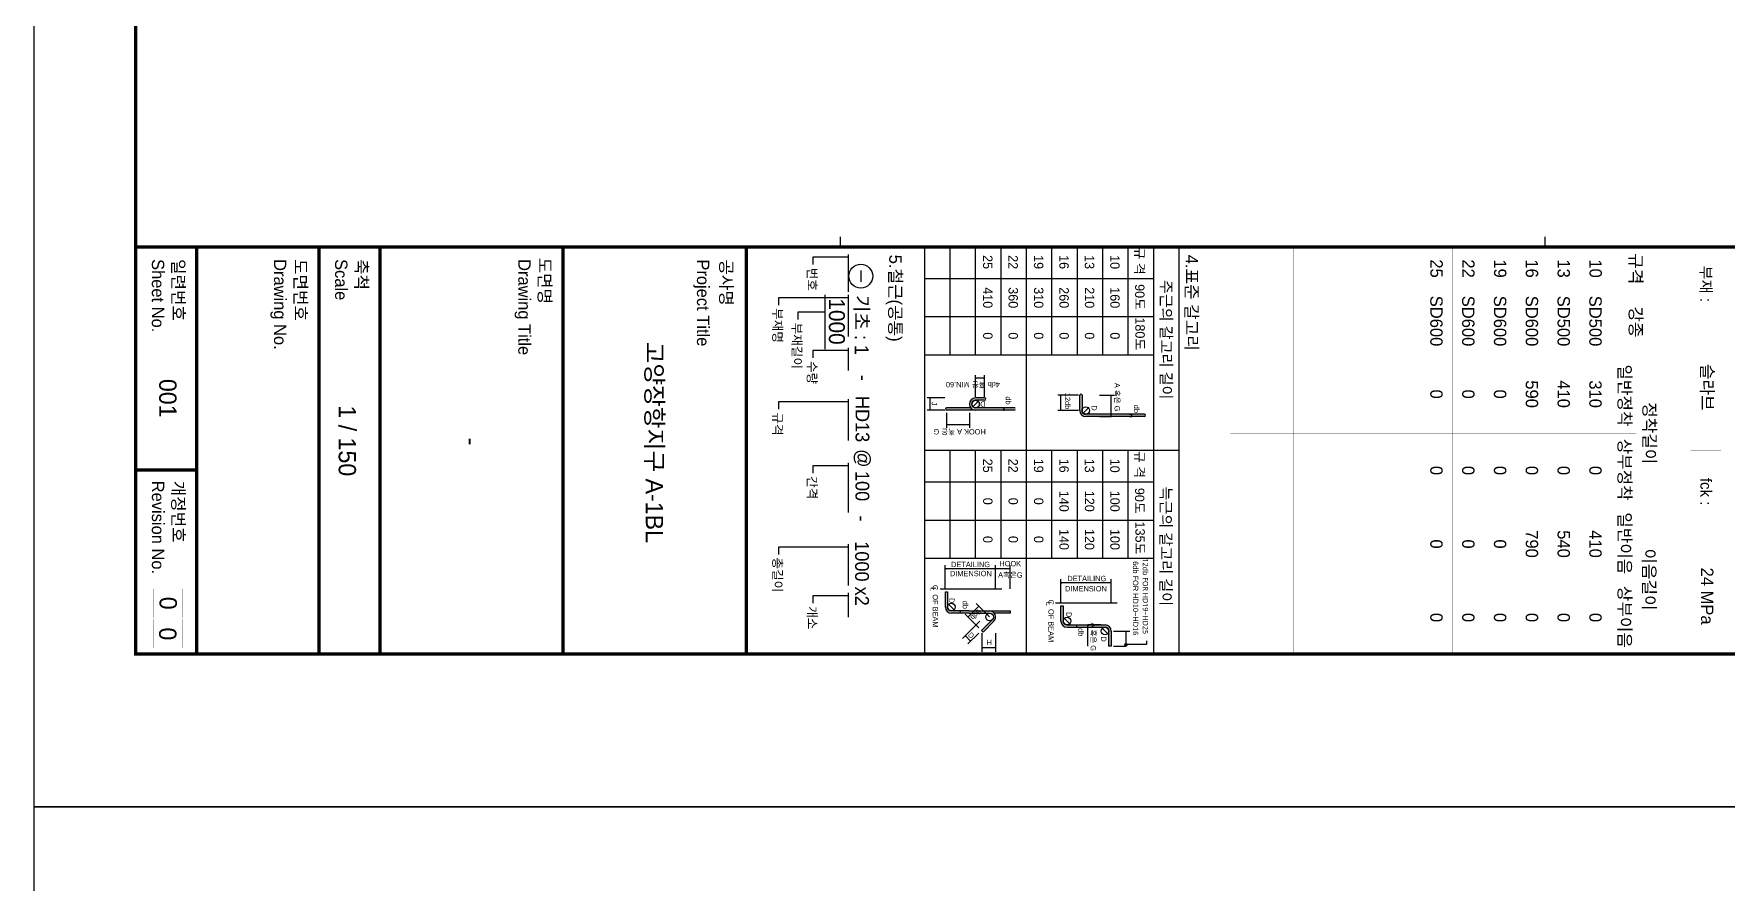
# Model space of a CAD drawing. Header units: millimetres. Extents: x 327808 to 2562540, y -728300 to 402793.
# Drawn here: x 404264 to 435835, y -306753 to -290921 of the extents above; entities that cross this region are included whole.
import ezdxf
from ezdxf.enums import TextEntityAlignment as Align

# ---------------------------------------------------------------- set-up
doc = ezdxf.new("R2010")
doc.units = ezdxf.units.MM
doc.header["$LTSCALE"] = 140
doc.layers.get('Defpoints').update_dxf_attribs({"color": 145})
doc.layers.add('XREBAR', color=1, linetype='Continuous')
doc.styles.add('ARIAL', font='malgun.ttf')
doc.styles.add('HYULL', font='')
doc.styles.add('XRebarSheet', font='HMKMRHD.TTF')
doc.styles.get('HYULL').set_extended_font_data('Dotum')
doc.dimstyles.new('NDIM', dxfattribs={"dimtxt": 3, "dimasz": 1.5, "dimexe": 2, "dimexo": 2, "dimgap": 1, "dimtad": 1, "dimdec": 0, "dimdsep": 46, "dimlunit": 6, "dimtxsty": 'ARIAL', "dimblk": 'DOT', "dimcen": 1, "dimclrd": 256, "dimclre": 7, "dimclrt": 3, "dimadec": 0, "dimazin": 0, "dimtfac": 1, "dimtdec": 0, "dimtix": 1, "dimtmove": 2, "dimatfit": 3, "dimldrblk": 'DOT', "dimfxl": 8, "dimtvp": 1, "dimtolj": 1, "dimlwd": -1, "dimlwe": -1, "dimarcsym": 0})

# ---------------------------------------------------------------- blocks, each defined once
blk = doc.blocks.new('_Dot')
at = {"color": 0, "linetype": 'ByBlock', "lineweight": -2}
blk.add_line((-0.5, 0), (-1, 0), dxfattribs=at)
at = {"color": 0, "linetype": 'ByBlock', "const_width": 0.5}
blk.add_lwpolyline([(-0.25, 0, 1), (0.25, 0, 1)], format="xyb", close=True, dxfattribs=at)
blk = doc.blocks.new('*D30')
at = {"color": 7, "transparency": 16777216}
for p, q in [((80432, 20451), (80432, 20463)), ((80477, 20451), (80477, 20463))]:
    blk.add_line(p, q, dxfattribs=at)
at = {"transparency": 16777216}
blk.add_line((80433, 20461), (80475, 20461), dxfattribs=at)
at = {"layer": 'Defpoints', "color": 0, "transparency": 16777216}
for p in [(80432, 20449), (80477, 20461), (80477, 20449)]:
    blk.add_point(p, dxfattribs=at)
at = {"transparency": 16777216, "xscale": 1.5, "yscale": 1.5, "zscale": 1.5, "rotation": 180}
blk.add_blockref('_Dot', (80432, 20461), dxfattribs=at)
at = {"transparency": 16777216, "xscale": 1.5, "yscale": 1.5, "zscale": 1.5}
blk.add_blockref('_Dot', (80477, 20461), dxfattribs=at)
blk = doc.blocks.new('*D31')
at = {"color": 7, "transparency": 16777216}
for p, q in [((76172, 19024), (76172, 19045)), ((76217, 19024), (76217, 19045))]:
    blk.add_line(p, q, dxfattribs=at)
at = {"transparency": 16777216}
blk.add_line((76215, 19043), (76174, 19043), dxfattribs=at)
at = {"layer": 'Defpoints', "color": 0, "transparency": 16777216}
for p in [(76172, 19043), (76172, 19022), (76217, 19022)]:
    blk.add_point(p, dxfattribs=at)
at = {"transparency": 16777216, "xscale": 1.5, "yscale": 1.5, "zscale": 1.5, "rotation": 180}
blk.add_blockref('_Dot', (76172, 19043), dxfattribs=at)
at = {"transparency": 16777216, "xscale": 1.5, "yscale": 1.5, "zscale": 1.5}
blk.add_blockref('_Dot', (76217, 19043), dxfattribs=at)
blk = doc.blocks.new('*D32')
at = {"transparency": 16777216}
blk.add_line((80158, 18181), (80199, 18181), dxfattribs=at)
at = {"layer": 'Defpoints', "color": 0, "transparency": 16777216}
for p in [(80156, 18181), (80201, 18181), (80201, 18181)]:
    blk.add_point(p, dxfattribs=at)
at = {"transparency": 16777216, "xscale": 1.5, "yscale": 1.5, "zscale": 1.5, "rotation": 180}
blk.add_blockref('_Dot', (80156, 18181), dxfattribs=at)
at = {"transparency": 16777216, "xscale": 1.5, "yscale": 1.5, "zscale": 1.5}
blk.add_blockref('_Dot', (80201, 18181), dxfattribs=at)
blk = doc.blocks.new('dhs_sheet2e')
h = blk.add_hatch(color=256)
edge = h.paths.add_edge_path()
edge.add_line((76299, 21797), (76299, 20646.2))
edge.add_arc((76224.2, 20646.2), 74.7, -90, 0, ccw=False)
edge.add_line((76224.2, 20571.5), (75925.3, 20571.5))
edge.add_arc((75925.3, 20549.1), 22.4, 90, 270)
edge.add_line((75925.3, 20526.7), (76224.2, 20526.7))
edge.add_arc((76224.2, 20646.2), 119.6, 270, 360)
edge.add_line((76343.8, 20646.2), (76343.8, 21797))
edge.add_arc((76321.4, 21797), 22.4, 0, 180)
blk.add_hatch(color=256).paths.add_polyline_path([(80850.3, 21144.3), (80551.4, 21144.3, 0.4142136), (80431.9, 21024.7), (80431.9, 20621.2), (80431.9, 20277.5, -0.4142136), (80357.1, 20202.7), (80058.2, 20202.7), (80058.2, 20157.9), (80357.1, 20157.9, 0.4142136), (80476.7, 20277.5), (80476.7, 20621.2), (80476.7, 21024.7, -0.4142136), (80551.4, 21099.4), (80850.3, 21099.4)])
h = blk.add_hatch(color=256)
h.paths.add_polyline_path([(76216.8, 18481.2, -0.2277351), (76172, 18387.9), (76172, 17913.3, 1), (76216.8, 17913.3)])
h.paths.add_polyline_path([(76216.8, 19258.4, 1), (76172, 19258.4), (76172, 18481.2, -0.1833618), (76153.2, 18431.7, -0.6790836), (76150.1, 18423.9, -0.2067221), (76146.9, 18425.3, -0.6466922), (76022.6, 18481.2), (76022.6, 18660.6, 1), (75977.7, 18660.6), (75977.7, 18481.2, 1), (76216.8, 18481.2)])
h.paths.add_polyline_path([(76153.2, 18431.7, -0.0300135), (76146.9, 18425.3, 0.2067221), (76150.1, 18423.9, 0.6790836)], flags=17)
h = blk.add_hatch(color=256)
h.paths.add_polyline_path([(80200.9, 19160.1), (80156.1, 19160.1), (80156.1, 18756.6, -0.2277351), (80200.9, 18850)])
h.paths.add_polyline_path([(80156.1, 18756.6), (80156.1, 18353.1), (80156.1, 18009.4, -0.4142136), (80081.4, 17934.7), (79782.5, 17934.7), (79782.5, 17889.8), (80081.4, 17889.8, 0.4142136), (80200.9, 18009.4), (80200.9, 18353.1), (80200.9, 18756.6, -0.6681786), (80328.5, 18809.5), (80539.9, 18598.1), (80571.6, 18629.8), (80360.2, 18841.2, 0.6681786)])
at = {"color": 7}
for p, q in [((73013.1, 29664.7), (72813.3, 29664.7)), ((80551.4, 21191.6), (80551.4, 21507.4)), ((80850.3, 21191.6), (80850.3, 21435)), ((76343.8, 20916), (76343.8, 21141.7)), ((79996, 21144.3), (79533, 21144.3)), ((80431.9, 20947.5), (80431.9, 20685.3)), ((79996, 20157.9), (79533, 20157.9)), ((79720.2, 19160.1), (79257.5, 19160.1)), ((75953.1, 18660.6), (75532.2, 18660.6)), ((79720.2, 18876.2), (79257.5, 18876.2)), ((79720.2, 18876.2), (79257.5, 18876.2)), ((80273.9, 18754.9), (80011.4, 18492.3)), ((80591.1, 18876.2), (80958.3, 18876.2)), ((75953.1, 18481.2), (75532.2, 18481.2)), ((76270.6, 18361.7), (76562.3, 18361.7)), ((80485.3, 18543.5), (80222.7, 18281)), ((80488.8, 18437.8), (80698.5, 18228.1)), ((80591.1, 18607.2), (80958.3, 18607.2)), ((80594.5, 18543.5), (80804.2, 18333.8)), ((75977.7, 17876.9), (75977.7, 17530.5)), ((76216.8, 17876.9), (76216.8, 17530.5)), ((76270.6, 17913.3), (76562.3, 17913.3)), ((79720.2, 17885.5), (79257.5, 17885.5)), ((73477.6, 16230.5), (73697, 16230.5)), ((73013.1, 15831.2), (72813.3, 15831.2))]:
    blk.add_line(p, q, dxfattribs=at)
at = {"color": 7, "ltscale": 2}
for p, q in [((73013.1, 22471.6), (81003.6, 22471.6)), ((77008.3, 22471.6), (77008.3, 17477.6)), ((73013.1, 21972.2), (81003.6, 21972.2)), ((73637.3, 21972.2), (73637.3, 17477.6)), ((74386.4, 21972.2), (74386.4, 17477.6)), ((75135.6, 21972.2), (75135.6, 17477.6)), ((77632.6, 21972.2), (77632.6, 17477.6)), ((78381.7, 21972.2), (78381.7, 17477.6)), ((79130.8, 21972.2), (79130.8, 17477.6)), ((73013.1, 21472.8), (75135.6, 21472.8)), ((77008.3, 21472.8), (79130.8, 21472.8)), ((75135.6, 19475.2), (77008.3, 19475.2)), ((79130.8, 19475.2), (81003.6, 19475.2)), ((73013.1, 17477.6), (81003.6, 17477.6))]:
    blk.add_line(p, q, dxfattribs=at)
for p, q in [((76299, 21797), (76299, 20646.2)), ((76343.8, 21797), (76343.8, 20646.2)), ((80742.8, 21835.3), (80817.5, 21835.3)), ((80817.5, 21835.3), (80817.5, 21432.5)), ((80553.3, 21432.5), (80848.4, 21432.5)), ((79607.9, 21142.4), (79607.9, 20159.8)), ((80431.9, 20277.5), (80431.9, 21024.7)), ((80476.7, 20277.5), (80476.7, 21024.7)), ((80498.6, 20971.9), (80604.3, 21077.5)), ((80551.4, 21144.3), (80850.3, 21144.3)), ((80850.3, 21099.4), (80551.4, 21099.4)), ((80850.3, 21144.3), (80850.3, 21099.4)), ((76277.1, 20593.4), (76171.4, 20699.1)), ((80835.3, 20687.8), (80431.9, 20687.8)), ((75925.3, 20571.5), (76224.2, 20571.5)), ((76224.2, 20526.7), (75925.3, 20526.7)), ((80304.3, 20224.6), (80410, 20330.3)), ((80058.2, 20202.7), (80357.1, 20202.7)), ((80058.2, 20157.9), (80058.2, 20202.7)), ((80357.1, 20157.9), (80058.2, 20157.9)), ((76172, 19258.4), (76172, 18481.2)), ((76216.8, 19258.4), (76216.8, 18481.2)), ((79332.2, 19158.3), (79332.2, 18878.1)), ((75592.1, 18659.1), (75592.1, 18482.7)), ((75977.7, 18660.6), (75977.7, 18481.2)), ((76022.6, 18660.6), (76022.6, 18481.2)), ((79332.2, 18874.3), (79332.2, 17887.4)), ((80156.1, 18353.1), (80156.1, 18756.6)), ((80200.9, 18353.1), (80200.9, 18756.6)), ((80328.5, 18809.5), (80539.9, 18598.1)), ((80360.2, 18841.2), (80571.6, 18629.8)), ((80539.9, 18598.1), (80571.6, 18629.8)), ((80883.4, 18874.3), (80883.4, 18609.1)), ((76150.1, 18428.4), (76044.4, 18534.1)), ((76502.4, 18360.2), (76502.4, 17914.8)), ((80065.6, 18544), (80274.3, 18335.3)), ((80156.1, 18353.1), (80156.1, 18009.4)), ((80200.9, 18353.1), (80200.9, 18009.4)), ((80357.7, 18568.9), (80698.5, 18228.1)), ((80749.9, 18385.4), (80646.9, 18282.4)), ((80028.6, 17956.6), (80134.2, 18062.2)), ((79782.5, 17889.8), (79782.5, 17934.7)), ((79782.5, 17934.7), (80081.4, 17934.7)), ((80081.4, 17889.8), (79782.5, 17889.8)), ((76215.3, 17590.4), (75979.2, 17590.4))]:
    blk.add_line(p, q)
at = {"color": 1}
for p, q in [((76299, 21501), (76299, 21548.4)), ((76342.3, 21546.4), (76300.5, 21546.4)), ((76343.8, 21501), (76343.8, 21548.4)), ((75925.3, 20916), (75925.3, 21199.6)), ((75926.8, 21139.7), (76342.3, 21139.7)), ((75925.3, 20500.1), (75925.3, 20098.9)), ((76224.2, 20500.1), (76224.2, 20098.9)), ((76222.7, 20158.9), (75926.8, 20158.9))]:
    blk.add_line(p, q, dxfattribs=at)
at = {"linetype": 'Continuous'}
for p, q in [((79998.5, 20053.3), (79998.5, 21263.8)), ((79722.7, 17785.2), (79722.7, 18995.8))]:
    blk.add_line(p, q, dxfattribs=at)
at = {"color": 4}
for p, q in [((80156.1, 19160.1), (80200.9, 19160.1)), ((80156.1, 18756.6), (80156.1, 19160.1)), ((80200.9, 19160.1), (80200.9, 18850)), ((76172, 18387.9), (76172, 17913.3)), ((76216.8, 18481.2), (76216.8, 17913.3))]:
    blk.add_line(p, q, dxfattribs=at)
at = {"color": 1, "ltscale": 2}
for p, q in [((73160.8, 15979.6), (73897.2, 15979.6)), ((73217.3, 15979.6), (73217.3, 15288.3)), ((73955, 15979.6), (74769.1, 15979.6)), ((74011.5, 15979.6), (74011.5, 14611.4)), ((74992, 15979.6), (75438.1, 15979.6)), ((75048.5, 15979.6), (75048.5, 15288.3)), ((75998.4, 15979.6), (76812.5, 15979.6)), ((76054.9, 15979.6), (76054.9, 14611.4)), ((77253.2, 15979.6), (78222.3, 15979.6)), ((77309.7, 15979.6), (77309.7, 15288.3)), ((78846.9, 15979.6), (79661, 15979.6)), ((78903.4, 15979.6), (78903.4, 14611.4)), ((79804.8, 15979.6), (80281.2, 15979.6)), ((79861.3, 15979.6), (79861.3, 15288.3)), ((73217.3, 15288.3), (73361.3, 15288.3)), ((73955, 15525.5), (75020.4, 15525.5)), ((74296, 15525.5), (74296, 14991.1)), ((75048.5, 15288.3), (75192.5, 15288.3)), ((77309.7, 15288.3), (77453.7, 15288.3)), ((79861.3, 15288.3), (80005.3, 15288.3)), ((74296, 14991.1), (74440, 14991.1)), ((74011.5, 14611.4), (74155.5, 14611.4)), ((76054.9, 14611.4), (76198.9, 14611.4)), ((78903.4, 14611.4), (79047.4, 14611.4))]:
    blk.add_line(p, q, dxfattribs=at)
at = {"color": 30}
for p, q in [((73013.1, 6791.9), (81003.6, 6791.9)), ((73013.1, 5593.3), (81003.6, 5593.3)), ((73013.1, 3196.2), (81003.6, 3196.2))]:
    blk.add_line(p, q, dxfattribs=at)
at = {"color": 7}
blk.add_lwpolyline([(84000, 0), (84000, 59329.4), (0, 59329.4), (0, 0)], close=True, dxfattribs=at)
at = {"color": 30, "const_width": 64.9}
blk.add_lwpolyline([(81003.6, 57331.7), (2996.4, 57331.7), (2996.4, 1997.6), (81003.6, 1997.6)], close=True, dxfattribs=at)
for points in [[(73013.1, 1997.6), (73013.1, 57331.7)], [(73013.1, 13983.4), (81003.6, 13983.4)], [(73013.1, 10387.6), (81003.6, 10387.6)], [(73013.1, 6791.9), (81003.6, 6791.9)], [(73013.1, 5593.3), (81003.6, 5593.3)], [(73013.1, 3196.2), (81003.6, 3196.2)], [(77390.2, 1997.6), (77390.2, 3196.2)]]:
    blk.add_lwpolyline(points, dxfattribs=at)
at = {"color": 7, "const_width": 1.25}
for points in [[(73013.1, 33114.4), (81003.6, 33114.4)], [(75010.7, 32518), (75010.7, 33114.4)], [(77008.3, 33114.4), (77008.3, 32518)], [(79005.9, 32518), (79005.9, 33114.4)], [(73013.1, 32518), (81003.6, 32518)], [(73013.1, 31920), (81003.6, 31920)], [(73839.2, 31920), (73839.2, 23480)], [(75231.7, 31920), (75231.7, 23480)], [(78117.6, 31920), (78117.6, 23480)], [(75231.7, 31445.6), (81003.6, 31445.6)], [(76674.7, 31445.6), (76674.7, 23480)], [(79560.6, 31445.6), (79560.6, 23480)], [(73013.1, 30971.1), (81003.6, 30971.1)], [(73013.1, 30346.9), (81003.6, 30346.9)], [(73013.1, 29722.6), (81003.6, 29722.6)], [(73013.1, 29098.3), (81003.6, 29098.3)], [(73013.1, 28474.1), (81003.6, 28474.1)], [(73013.1, 27849.8), (81003.6, 27849.8)], [(73013.1, 27225.6), (81003.6, 27225.6)], [(73013.1, 26601.3), (81003.6, 26601.3)], [(73013.1, 25977.1), (81003.6, 25977.1)], [(73013.1, 25352.8), (81003.6, 25352.8)], [(73013.1, 24728.5), (81003.6, 24728.5)], [(73013.1, 24104.3), (81003.6, 24104.3)], [(73013.1, 23480), (81003.6, 23480)]]:
    blk.add_lwpolyline(points, dxfattribs=at)
at = {"ltscale": 2, "const_width": 1.25}
for points in [[(73013.1, 33114.4), (73013.1, 32518)], [(81003.6, 32518), (81003.6, 33114.4)], [(73013.1, 31595.4), (73013.1, 23480)], [(81003.6, 23480), (81003.6, 31595.4)]]:
    blk.add_lwpolyline(points, dxfattribs=at)
at = {"color": 7, "ltscale": 2, "const_width": 1.25}
blk.add_lwpolyline([(77008.3, 32518), (77008.3, 33114.4)], dxfattribs=at)
at = {"color": 1, "ltscale": 2, "const_width": 1.87}
for points in [[(79725.1, 2916.8), (79725.1, 2355), (80286.9, 2355), (80286.9, 2916.8), (79725.1, 2916.8)], [(80321.3, 2916.8), (80321.3, 2355), (80883.1, 2355), (80883.1, 2916.8), (80321.3, 2916.8)]]:
    blk.add_lwpolyline(points, dxfattribs=at)
for centre, radius in [((80817.5, 21432.5), 22.4), ((80817.5, 21432.5), 11.2), ((80551.4, 21024.7), 74.7), ((80498.6, 20971.9), 4.48), ((80604.3, 21077.5), 4.48), ((76171.4, 20699.1), 4.48), ((76277.1, 20593.4), 4.48), ((80357.1, 20277.5), 74.7), ((80410, 20330.3), 4.48), ((80304.3, 20224.6), 4.48), ((80275.7, 18756.6), 74.7), ((76044.4, 18534.1), 4.48), ((76150.1, 18428.4), 4.48), ((80081.4, 18009.4), 74.7), ((80028.6, 17956.6), 4.48), ((80134.2, 18062.2), 4.48)]:
    blk.add_circle(centre, radius)
at = {"color": 4}
for centre in [(76224.2, 20646.2), (76097.3, 18481.2)]:
    blk.add_circle(centre, 74.7, dxfattribs=at)
at = {"color": 7, "linetype": 'Continuous'}
blk.add_circle((73588.4, 16228.7), 234.1, dxfattribs=at).dxf.unprotected_set("ltscale", 0)
for centre, radius, start, end in [((76321.4, 21797), 22.4, 0, 180), ((80551.4, 21024.7), 119.6, 90, 180), ((80551.4, 21024.7), 74.7, 90, 180), ((76224.2, 20646.2), 119.6, 270, 0), ((76224.2, 20646.2), 74.7, 270, 0), ((75925.3, 20549.1), 22.4, 90, 270), ((80357.1, 20277.5), 74.7, 270, 0), ((80357.1, 20277.5), 119.6, 270, 0), ((76000.1, 18660.6), 22.4, 0, 180), ((80275.7, 18756.6), 119.6, 45, 180), ((76097.3, 18481.2), 119.6, 180, 0), ((76097.3, 18481.2), 74.7, 180, 0), ((80081.4, 18009.4), 119.6, 270, 0), ((80081.4, 18009.4), 74.7, 270, 0)]:
    blk.add_arc(centre, radius, start, end)
at = {"color": 4}
blk.add_arc((76194.4, 17913.3), 22.4, 180, 0, dxfattribs=at)
at = {"color": 1, "rotation": 180}
for p, xscale, yscale, zscale in [((76299, 21546.4), 1.5, 1.5, 1.5), ((75925.3, 21139.7), 11.98573127229489, 11.98573127229489, 11.98573127229489), ((75925.3, 20158.9), 11.98573127229489, 11.98573127229489, 11.98573127229489)]:
    blk.add_blockref('_Dot', p, dxfattribs=dict(at, xscale=xscale, yscale=yscale, zscale=zscale))
at = {"color": 1}
for p, xscale, yscale, zscale in [((76343.8, 21546.4), 1.5, 1.5, 1.5), ((76343.8, 21139.7), 1.498216409036861, 1.498216409036861, 1.498216409036861), ((76224.2, 20158.9), 11.98573127229489, 11.98573127229489, 11.98573127229489)]:
    blk.add_blockref('_Dot', p, dxfattribs=dict(at, xscale=xscale, yscale=yscale, zscale=zscale))
for p, xscale, yscale, zscale, rotation in [((80551.4, 21432.5), 14.98216409036861, 14.98216409036861, 14.98216409036861, 180), ((79607.9, 21144.3), 14.98216409036861, 14.98216409036861, 14.98216409036861, 90), ((80431.9, 20687.8), 14.98216409036861, 14.98216409036861, 14.98216409036861, 180), ((79607.9, 20157.9), 14.98216409036861, 14.98216409036861, 14.98216409036861, 270), ((79332.2, 19160.1), 14.98216409036861, 14.98216409036861, 14.98216409036861, 90), ((75592.1, 18660.6), 11.98573127229489, 11.98573127229489, 11.98573127229489, 90), ((79332.2, 18876.2), 14.98216409036861, 14.98216409036861, 14.98216409036861, 90), ((79332.2, 18876.2), 1.872770511296076, 1.872770511296076, 1.872770511296076, 270), ((80883.4, 18876.2), 14.98216409036861, 14.98216409036861, 14.98216409036861, 90), ((80883.4, 18607.2), 14.98216409036861, 14.98216409036861, 14.98216409036861, 270), ((75592.1, 18481.2), 11.98573127229489, 11.98573127229489, 11.98573127229489, 270), ((76502.4, 18361.7), 11.98573127229489, 11.98573127229489, 11.98573127229489, 90), ((80064, 18545), 14.98216409036862, 14.98216409036862, 14.98216409036862, 135.0000000000825), ((80275.7, 18333.9), 14.98216409036862, 14.98216409036862, 14.98216409036862, 315.0000000000825), ((80645.5, 18281.1), 14.98216409036861, 14.98216409036861, 14.98216409036861, 225.0000000002524), ((80751.2, 18386.8), 14.98216409036861, 14.98216409036861, 14.98216409036861, 45.00000000025246), ((76502.4, 17913.3), 11.98573127229489, 11.98573127229489, 11.98573127229489, 270), ((79332.2, 17885.5), 14.98216409036861, 14.98216409036861, 14.98216409036861, 270), ((75977.7, 17590.4), 11.98573127229489, 11.98573127229489, 11.98573127229489, 180)]:
    blk.add_blockref('_Dot', p, dxfattribs=dict(xscale=xscale, yscale=yscale, zscale=zscale, rotation=rotation))
for p, xscale, yscale, zscale in [((80850.3, 21432.5), 1.872770511296076, 1.872770511296076, 1.872770511296076), ((80850.3, 20687.8), 14.98216409036861, 14.98216409036861, 14.98216409036861), ((76216.8, 17590.4), 11.98573127229489, 11.98573127229489, 11.98573127229489)]:
    blk.add_blockref('_Dot', p, dxfattribs=dict(xscale=xscale, yscale=yscale, zscale=zscale))
at = {"color": 3}
for s, height, style, p in [('부재 :', 220, 'XRebarSheet', (73378.9, 32707.9)), ('fck :', 220, 'XRebarSheet', (77546.2, 32707.9)), ('규격', 242.71, 'XRebarSheet', (73138.4, 31320.7)), ('강종', 242.71, 'XRebarSheet', (74182, 31320.7)), ('주근의 갈고리 길이', 217.47, 'XRebarSheet', (73661.6, 22115.7)), ('늑근의 갈고리 길이', 217.47, 'XRebarSheet', (77716.4, 22111.4)), ('규 격', 184.85, 'XRebarSheet', (73024.7, 21609.3)), ('90도', 184.85, 'XRebarSheet', (73743.9, 21612.7)), ('180도', 184.85, 'XRebarSheet', (74396.5, 21618.3)), ('규 격', 184.85, 'XRebarSheet', (77015.8, 21609.3)), ('90도', 184.85, 'XRebarSheet', (77741.9, 21610.8)), ('135도', 184.85, 'XRebarSheet', (78402.8, 21618.5)), ('기초 : 1', 271.84, 'HYULL', (73958.2, 16112.5)), ('HD13', 271.84, 'HYULL', (75937.6, 16126.4)), ('@', 271.8, 'HYULL', (76981.9, 16143.6)), ('100', 271.84, 'HYULL', (77410.5, 16124.9)), ('1000 x2', 271.84, 'HYULL', (78789.8, 16118.6)), ('-', 271.8, 'HYULL', (75524.6, 16143.6)), ('-', 271.8, 'HYULL', (78283.3, 16120.3)), ('번호', 181.22, 'XRebarSheet', (73421.4, 15184.8)), ('수량', 181.22, 'XRebarSheet', (75252.6, 15184.8)), ('간격', 181.22, 'XRebarSheet', (77513.8, 15184.8)), ('개소', 181.22, 'XRebarSheet', (80065.4, 15184.8)), ('부재길이', 181.22, 'XRebarSheet', (74500.1, 14887.6)), ('부재명', 181.22, 'XRebarSheet', (74215.6, 14507.8)), ('규격', 181.22, 'XRebarSheet', (76259, 14507.8)), ('총길이', 181.22, 'XRebarSheet', (79107.5, 14507.8))]:
    blk.add_text(s, height=height, dxfattribs=dict(at, style=style)).set_placement(p)
at = {"color": 7, "style": 'XRebarSheet'}
for s, p in [('4.표준 갈고리', (73168.2, 22602.8)), ('5.철근(공통)', (73167, 16788))]:
    blk.add_text(s, height=242.71, dxfattribs=at).set_placement(p)
for s, height, style, p in [('db', 104.88, 'HYULL', (76110.6, 21591.3)), ('12db FOR HD19~HD25', 104.875, 'ARIAL', (79128.8, 21763.4)), ('6db FOR HD10~HD16', 104.875, 'HYULL', (79181.1, 21570.1)), ('A 혹은 G', 104.88, 'HYULL', (75682.6, 21210.1)), ('D', 104.9, 'HYULL', (80656, 20944.7)), ('D', 104.9, 'HYULL', (76121.8, 20758.8)), ('A 혹은 G', 104.88, 'HYULL', (80384, 20740.7)), ('db', 104.88, 'HYULL', (80494.6, 20497.1)), ('12db', 104.88, 'HYULL', (75877.3, 20236.3)), ('D', 104.9, 'HYULL', (80177.8, 20262.8)), ('C  OF BEAM', 104.88, 'HYULL', (79933.3, 19912.7)), ('L', 104.9, 'HYULL', (79978.2, 19870.3)), ('db', 104.88, 'HYULL', (75947.2, 19073.7)), ('db', 104.88, 'HYULL', (79955.9, 18229.1)), ('D', 104.9, 'HYULL', (79902.1, 17964.6)), ('J', 104.9, 'HYULL', (76052.4, 17620.3)), ('C  OF BEAM', 104.88, 'HYULL', (79646.6, 17640.3)), ('L', 104.9, 'HYULL', (79691.4, 17597.9))]:
    blk.add_text(s, height=height, dxfattribs=dict(style=style)).set_placement(p)
at = {"style": 'HYULL'}
for s, height, rotation, p in [('DETAILING', 104.88, 90, (79572.8, 20283)), ('DIMENSION', 104.88, 90, (79773.2, 20238.9)), ('HOOK', 104.88, 90, (79280.6, 18949.8)), ('A혹은G', 104.88, 90, (79503.2, 18925.5)), ('4db 혹은 MIN.60', 104.875, 270, (75662.8, 18959.9)), ('D', 104.9, 270, (76045.4, 18676.8)), ('HOOK A 혹은 G', 104.875, 270, (76588.8, 18683)), ('DETAILING', 104.88, 90, (79297.1, 18001.8)), ('DIMENSION', 104.88, 90, (79475.3, 17979.8)), ('H', 104.9, 90, (80828.6, 18696.9))]:
    blk.add_text(s, height=height, rotation=rotation, dxfattribs=at).set_placement(p)
at = {"style": 'HYULL', "width": 0.8}
for s, height, rotation, p in [('6db', 104.88, 315, (80113.5, 18528.3)), ('D', 104.9, 45, (80638.1, 18324.3))]:
    blk.add_text(s, height=height, rotation=rotation, dxfattribs=at).set_placement(p)
at = {"color": 3, "linetype": 'Continuous', "style": 'HYULL'}
e = blk.add_text('1000', height=312.13, dxfattribs=at)
e.set_placement((74023.5, 15760.5), align=Align.MIDDLE_LEFT)
e.dxf.unprotected_set("ltscale", 0)
at = {"color": 7, "style": 'XRebarSheet'}
for s, height, p in [('공사명', 241.63, (73259, 13591.6)), ('Project Title', 241.632, (73259, 13135.1)), ('도면명', 241.63, (73225, 10028.1)), ('Drawing Title', 241.632, (73252.8, 9628.5)), ('축척', 241.63, (73252.8, 6432.3)), ('Scale', 241.63, (73252.8, 6032.8)), ('도면번호', 241.63, (73252.8, 5233.8)), ('Drawing No.', 241.632, (73252.8, 4834.2)), ('일련번호', 241.63, (73252.8, 2836.6)), ('개정번호', 241.63, (77602.3, 2836.6)), ('Sheet No.', 241.63, (73252.8, 2437.1)), ('Revision No.', 241.632, (77602.3, 2437.1))]:
    blk.add_text(s, height=height, dxfattribs=at).set_placement(p, align=Align.MIDDLE_LEFT)
for base, p1, p2, picture, middle in [((80476.7, 20461.4), (80431.9, 20449.3), (80476.7, 20449.3), '*D30', (80454.3, 20461.4)), ((76172, 19043.3), (76216.8, 19021.8), (76172, 19021.8), '*D31', (76194.4, 19043.3)), ((80200.9, 18181.3), (80156.1, 18181.3), (80200.9, 18181.3), '*D32', (80178.5, 18181.3))]:
    dim = blk.add_linear_dim(base=base, p1=p1, p2=p2, text=' ', dimstyle='NDIM')
    dim.commit()
    dim.dimension.update_dxf_attribs({"geometry": picture, "text_midpoint": middle})
blk = doc.blocks.new('SDHSDHS')
at = {"color": 7, "ltscale": 2}
for p, q in [((54760, 15730), (56352, 15730)), ((57756, 15730), (59348, 15730)), ((54760, 15355), (56352, 15355)), ((57756, 15355), (59348, 15355)), ((54760, 14981), (56352, 14981)), ((57756, 14981), (59348, 14981)), ((54760, 14606), (56352, 14606)), ((57756, 14606), (59348, 14606)), ((54760, 14232), (56352, 14232)), ((57756, 14232), (59348, 14232)), ((54760, 13857), (56352, 13857)), ((57756, 13857), (59348, 13857)), ((54760, 13483), (56352, 13483)), ((57756, 13483), (59348, 13483))]:
    blk.add_line(p, q, dxfattribs=at)
at = {"color": 255, "xscale": 0.75, "yscale": 0.75, "zscale": 0.75}
blk.add_blockref('dhs_sheet2e', (0, 0), dxfattribs=at)
at = {"color": 3, "style": 'XRebarSheet'}
for s, height, p in [('슬라브', 182, (56483, 24541)), ('24 MPa', 182, (59480, 24541)), ('001', 254.8, (56703, 1845))]:
    blk.add_text(s, height=height, dxfattribs=at).set_placement(p)
for s, height, p in [('정착길이', 182, (57503, 23784)), ('이음길이', 182, (59655, 23778)), ('일반정착', 182, (56947, 23418)), ('상부정착', 182, (58039, 23418)), ('일반이음', 182, (59122, 23418)), ('상부이음', 182, (60205, 23418)), ('10', 182, (55079, 22989)), ('SD500', 182, (55851, 22987)), ('310', 182, (56927, 22987)), ('0', 182, (58051, 22987)), ('410', 182, (59133, 22987)), ('0', 182, (60215, 22987)), ('13', 182, (55079, 22520)), ('SD500', 182, (55851, 22519)), ('410', 182, (56927, 22519)), ('0', 182, (58051, 22519)), ('540', 182, (59133, 22519)), ('0', 182, (60215, 22519)), ('16', 182, (55079, 22052)), ('SD600', 182, (55851, 22051)), ('590', 182, (56927, 22051)), ('0', 182, (58051, 22051)), ('790', 182, (59133, 22051)), ('0', 182, (60215, 22051)), ('19', 182, (55079, 21584)), ('SD600', 182, (55851, 21583)), ('0', 182, (56927, 21583)), ('0', 182, (58051, 21583)), ('0', 182, (59133, 21583)), ('0', 182, (60215, 21583)), ('22', 182, (55079, 21116)), ('SD600', 182, (55851, 21115)), ('0', 182, (56927, 21115)), ('0', 182, (58051, 21115)), ('0', 182, (59133, 21115)), ('0', 182, (60215, 21115)), ('25', 182, (55079, 20648)), ('SD600', 182, (55851, 20646)), ('0', 182, (56927, 20646)), ('0', 182, (58051, 20646)), ('0', 182, (59133, 20646)), ('0', 182, (60215, 20646)), ('10', 138.6, (54984, 15913)), ('160', 138.6, (55508, 15914)), ('0', 139, (56069, 15914)), ('10', 138.6, (57980, 15913)), ('100', 138.6, (58504, 15914)), ('100', 138.6, (59066, 15914)), ('13', 138.6, (54984, 15539)), ('210', 138.6, (55508, 15540)), ('0', 139, (56069, 15540)), ('13', 138.6, (57980, 15539)), ('120', 138.6, (58504, 15540)), ('120', 138.6, (59066, 15540)), ('16', 138.6, (54984, 15164)), ('260', 138.6, (55508, 15165)), ('0', 139, (56069, 15165)), ('16', 138.6, (57980, 15164)), ('140', 138.6, (58504, 15165)), ('140', 138.6, (59066, 15165)), ('19', 138.6, (54984, 14790)), ('310', 138.6, (55508, 14791)), ('0', 139, (56069, 14791)), ('19', 138.6, (57980, 14790)), ('0', 139, (58504, 14791)), ('0', 139, (59066, 14791)), ('22', 138.6, (54984, 14415)), ('360', 138.6, (55508, 14416)), ('0', 139, (56069, 14416)), ('22', 138.6, (57980, 14415)), ('0', 139, (58504, 14416)), ('0', 139, (59066, 14416)), ('25', 138.6, (54984, 14041)), ('410', 138.6, (55508, 14042)), ('0', 139, (56069, 14042)), ('25', 138.6, (57980, 14041)), ('0', 139, (58504, 14042)), ('0', 139, (59066, 14042))]:
    blk.add_text(s, height=height, dxfattribs=at).set_placement(p, align=Align.MIDDLE_CENTER)
for s, p in [('고양장항지구 A-1BL', (57636, 9139)), ('-', (57626, 6442)), ('1 / 150', (57614, 4619)), ('0', (60004, 1978)), ('0', (60456, 1971))]:
    blk.add_text(s, height=255, dxfattribs=at).set_placement(p, align=Align.MIDDLE)

msp = doc.modelspace()

# ---------------------------------------------------------------- block references
at = {"layer": 'XREBAR', "xscale": 1.266666656504953, "yscale": 1.266666656504953, "zscale": 1.266666656504953, "rotation": 270}
for p in [(404263.6, -225529.6), (404263.6, -305329.6)]:
    msp.add_blockref('SDHSDHS', p, dxfattribs=at)

doc.saveas('drawing.dxf')
